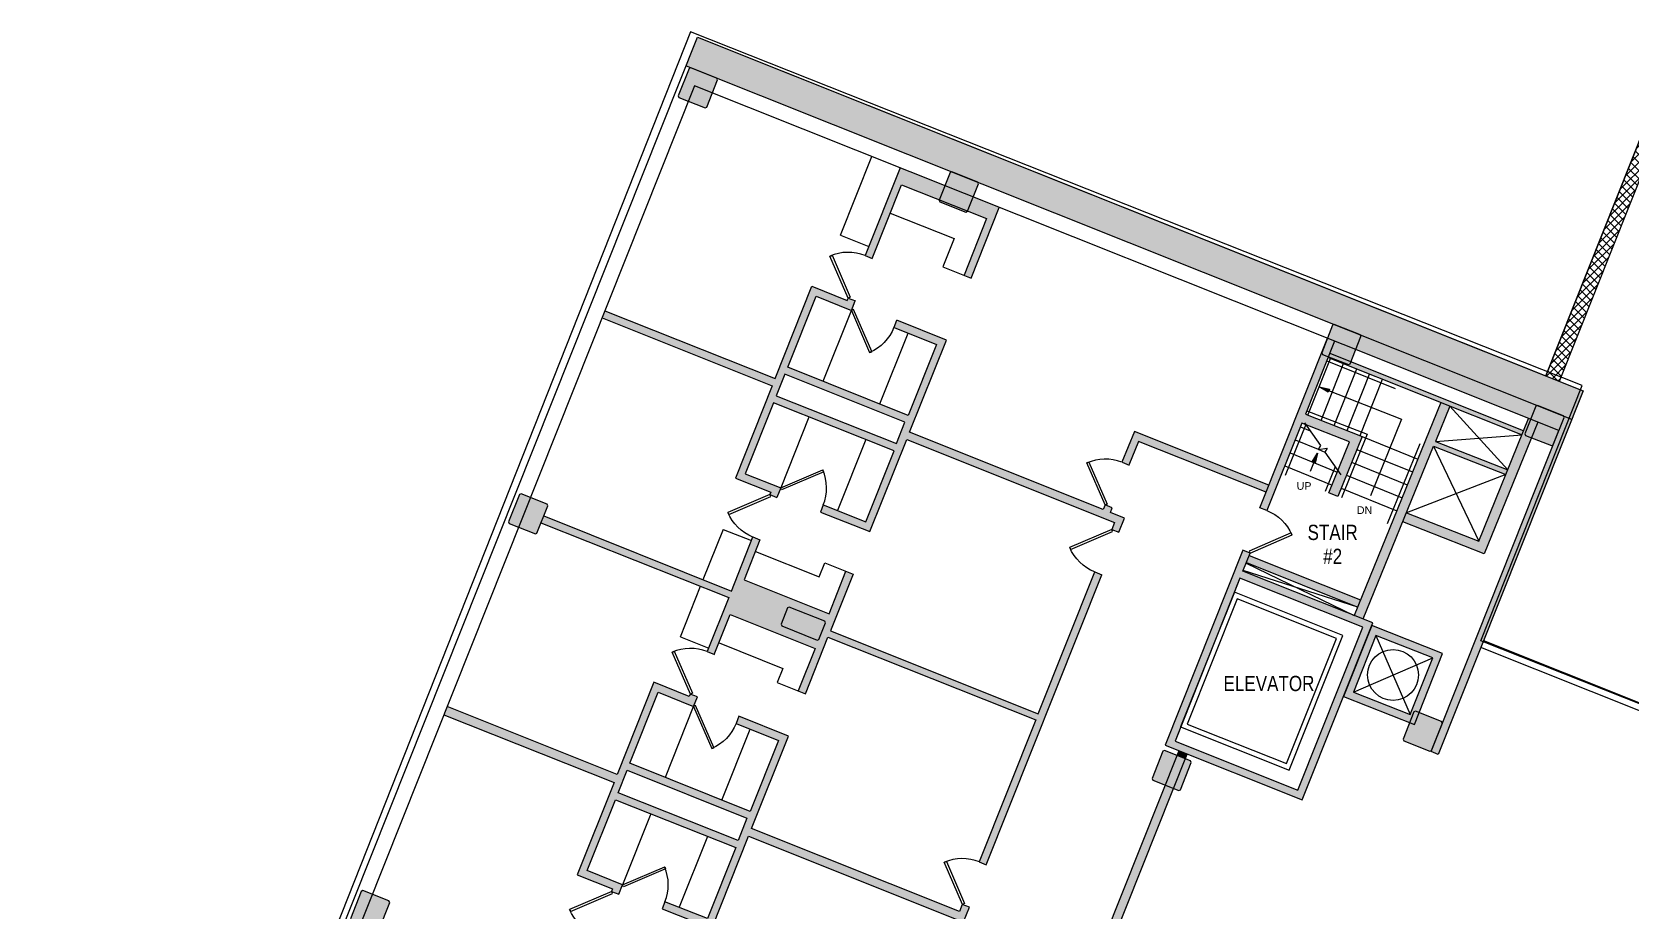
# Model space of a CAD drawing. Header units: inches. Extents: x -13 to 4331, y -638 to 2885.
# Drawn here: x 618 to 1876, y 2195 to 2885 of the extents above; entities that cross this region are included whole.
import ezdxf

# ---------------------------------------------------------------- set-up
doc = ezdxf.new("R2010")
doc.units = ezdxf.units.IN
doc.header["$MEASUREMENT"] = 0
doc.linetypes.add('Demolished', pattern=[0.1875, 0.125, -0.0625])
for name, color, linetype, lineweight in [('A-CASE', 7, 'Continuous', 9), ('A-DETL-THIN', 151, 'Continuous', 9), ('A-DOOR', 31, 'Demolished', 9), ('A-ELEV', 7, 'Continuous', 9), ('A-FLOR-LEVL', 7, 'Continuous', 9), ('A-FLOR-STRS', 7, 'Continuous', 9), ('A-WALL', 113, 'Continuous', 13), ('A-WALL-PATT', 111, 'Continuous', 13), ('A-WALL-PRHT', 7, 'Continuous', 9), ('Chevy Chase Pavilion_3rd Floor Base_dwg', 8, 'Continuous', 9), ('M-HVAC', 7, 'Continuous', 9), ('NIC', 7, 'Continuous', 9), ('S-COLS', 52, 'Continuous', 13), ('TEXT', 7, 'Continuous', 9)]:
    doc.layers.add(name, color=color, linetype=linetype, lineweight=lineweight)
doc.styles.add('Arial', font='arial.ttf', dxfattribs={"height": 6})
doc.styles.add('Arial_1', font='arial.ttf', dxfattribs={"width": 0.8, "height": 12})

# ---------------------------------------------------------------- blocks, each defined once
blk = doc.blocks.new('Chevy Chase Pavilion_3rd Floor Base_dwg__U3-5518006-FIRST FLOOR DEMOLITION')
at = {"layer": 'A-DOOR', "color": 7, "linetype": 'Continuous', "flags": 128}
blk.add_lwpolyline([(0, 0), (25.5, 25.5), (26.1, 24.8), (26.7, 24.2), (1.2, -1.2)], close=True, dxfattribs=at)
at = {"layer": 'A-DOOR', "color": 7, "linetype": 'Continuous'}
blk.add_arc((0, 0), 36, 0, 45, dxfattribs=at)
blk = doc.blocks.new('Chevy Chase Pavilion_3rd Floor Base_dwg__U3-5518005-FIRST FLOOR DEMOLITION')
at = {"layer": 'A-DOOR', "color": 7, "linetype": 'Continuous', "flags": 128}
blk.add_lwpolyline([(0, 0), (25.5, 25.5), (26.1, 24.8), (26.7, 24.2), (1.2, -1.2)], close=True, dxfattribs=at)
at = {"layer": 'A-DOOR', "color": 7, "linetype": 'Continuous'}
blk.add_arc((0, 0), 36, 0, 45, dxfattribs=at)
blk = doc.blocks.new('Chevy Chase Pavilion_3rd Floor Base_dwg_cut-5518010-FIRST FLOOR DEMOLITION')
at = {"layer": 'A-FLOR-STRS', "flags": 128}
blk.add_lwpolyline([(-1, 0), (-0.125, 0), (-0.0625, -0.125), (0.0625, 0.125), (0.125, 0), (1, 0)], dxfattribs=at)
blk = doc.blocks.new('Chevy Chase Pavilion_3rd Floor Base_dwg-5020009-FIRST FLOOR DEMOLITION')
at = {"layer": 'A-FLOR-LEVL'}
blk.add_hatch(color=256, dxfattribs=at).paths.add_polyline_path([(1638.2, 2602.3), (1631.2, 2606.4), (1639.2, 2604.7)], flags=0)
at = {"layer": 'A-FLOR-STRS'}
blk.add_hatch(color=256, dxfattribs=at).paths.add_polyline_path([(1628, 2546.4), (1625.5, 2547.4), (1629.7, 2554.3)], flags=0)
at = {"layer": 'A-WALL-PATT', "lineweight": 9}
for points in [[(1829.7, 2581), (1838.7, 2603.4), (1142, 2881.3), (1133, 2858.8), (1149.2, 2852.4), (1157.2, 2849.2), (1157.2, 2849.2), (1359.6, 2768.5), (1362.5, 2767.3), (1362.5, 2767.3), (1644.4, 2654.9), (1663.5, 2647.3), (1663.5, 2647.2), (1804.2, 2591.2), (1823.2, 2583.6), (1823.3, 2583.5), (1827.7, 2581.8)], [(1147.9, 2825.8), (1149.2, 2826.4), (1157.7, 2847.9), (1157.2, 2849.2), (1136.7, 2857.3), (1135.4, 2856.8), (1126.9, 2835.2), (1127.4, 2833.9), (1146.5, 2826.4)], [(1279.4, 2707.5), (1302.5, 2765.4), (1332.2, 2753.5), (1336.7, 2764.7), (1301.4, 2778.7), (1273.8, 2709.7), (1279.2, 2707.6)], [(1353.2, 2743.9), (1354.5, 2744.5), (1363, 2766), (1362.5, 2767.3), (1342, 2775.4), (1340.7, 2774.9), (1332.2, 2753.3), (1332.7, 2752), (1351.8, 2744.5)], [(1357.3, 2692), (1379.4, 2747.6), (1359, 2755.8), (1354.5, 2744.6), (1369.4, 2738.7), (1351.7, 2694.2)], [(1654.2, 2623.9), (1655.5, 2624.5), (1664, 2646), (1663.5, 2647.3), (1643, 2655.4), (1641.7, 2654.9), (1633.2, 2633.3), (1633.7, 2632), (1652.8, 2624.5)], [(1797.4, 2580.9), (1801.5, 2591.2), (1802.7, 2591.7), (1663.5, 2647.2), (1664, 2646), (1660, 2635.7), (1797.3, 2581)], [(1589.9, 2509.2), (1617.5, 2577.9), (1654.9, 2563.2), (1638.7, 2523.1), (1645.8, 2520.3), (1664.9, 2567.5), (1620.3, 2584.9), (1638.3, 2630.2), (1633.7, 2632), (1633.2, 2633.4), (1584.3, 2511.4)], [(1790.6, 2568.7), (1792, 2571.9), (1656.1, 2626.1), (1655.5, 2624.5), (1654.2, 2623.9), (1638.3, 2630.2), (1638.1, 2629.6), (1788.4, 2569.6)], [(1665.8, 2423.9), (1721.1, 2559.9), (1778, 2537.6), (1779.5, 2541.3), (1722.6, 2563.6), (1733.9, 2591.3), (1726.8, 2594.2), (1658.7, 2426.7), (1665.4, 2424)], [(1813.9, 2560.2), (1815.2, 2560.8), (1823.8, 2582.3), (1823.2, 2583.6), (1802.7, 2591.7), (1801.5, 2591.2), (1792.9, 2569.6), (1793.5, 2568.3), (1812.6, 2560.8)], [(1760.9, 2475.2), (1798.1, 2566.5), (1793.5, 2568.3), (1792.9, 2569.6), (1797.4, 2580.9), (1795.9, 2581.5), (1756.6, 2485.1), (1699.8, 2507.3), (1696.9, 2500.3), (1758.4, 2476.2)], [(1724.6, 2317.4), (1829.7, 2581), (1823.3, 2583.5), (1823.8, 2582.3), (1814.8, 2559.8), (1719.1, 2319.6), (1719.4, 2319.4)], [(1589.2, 2523.6), (1591.4, 2529.1), (1485.7, 2571.3), (1475.9, 2547.1), (1481.4, 2544.9), (1489, 2563.5), (1584.3, 2525.5)], [(1014.4, 2490.9), (1015.7, 2491.4), (1024.2, 2513), (1023.7, 2514.3), (1003.2, 2522.4), (1001.9, 2521.8), (993.4, 2500.3), (993.9, 2499), (1013, 2491.4)], [(1661.4, 2433.3), (1663.7, 2438.9), (1576, 2473.8), (1573.8, 2468.2), (1658.7, 2434.4)], [(1236.2, 2407.3), (1237.5, 2407.9), (1242.7, 2420.9), (1242.1, 2422.2), (1214.2, 2433.3), (1212.9, 2432.7), (1207.8, 2419.7), (1208.3, 2418.4), (1235.8, 2407.5)], [(1718.1, 2320), (1719.4, 2320.5), (1728, 2342.1), (1727.4, 2343.4), (1707, 2351.5), (1705.7, 2350.9), (1697.1, 2329.4), (1697.7, 2328.1), (1716.7, 2320.5)], [(1520.6, 2289), (1521.9, 2289.6), (1530.5, 2311.1), (1529.9, 2312.4), (1509.4, 2320.5), (1508.1, 2320), (1499.6, 2298.4), (1500.2, 2297.1), (1519.7, 2289.4)], [(1525.9, 2314), (1527.3, 2317.6), (1520.7, 2320.3), (1519.2, 2316.7), (1521.9, 2315.6)], [(1459.4, 2147.4), (1516.5, 2290.6), (1509.9, 2293.3), (1452.8, 2150), (1455.4, 2148.9)], [(889.9, 2178.8), (891.2, 2179.3), (899.8, 2200.9), (899.2, 2202.2), (878.7, 2210.3), (877.4, 2209.7), (868.9, 2188.2), (869.5, 2186.9), (888.5, 2179.3)]]:
    blk.add_hatch(color=7, dxfattribs=at).paths.add_polyline_path(points, flags=0)
h = blk.add_hatch(color=7, dxfattribs=at)
h.paths.add_polyline_path([(1473.5, 2492.1), (1477.9, 2503.2), (1466.8, 2507.7), (1468.2, 2511.4), (1462.7, 2513.6), (1461.2, 2509.9), (1308.9, 2570.7), (1337.8, 2643.1), (1298.8, 2658.8), (1296.6, 2653.2), (1330, 2639.8), (1307.7, 2584), (1213, 2622), (1235.3, 2677.7), (1263.1, 2666.5), (1266.1, 2674), (1260.5, 2676.3), (1259.8, 2674.3), (1231.9, 2685.5), (1203, 2612.9), (1069.1, 2666.3), (1066.9, 2660.7), (1200.8, 2607.3), (1171.8, 2534.7), (1199.7, 2523.7), (1198.9, 2521.7), (1204.5, 2519.5), (1207.5, 2527), (1179.6, 2538.1), (1201.8, 2593.8), (1296.6, 2556.2), (1274.4, 2500.4), (1240.9, 2513.6), (1238.7, 2508), (1277.7, 2492.6), (1306.6, 2565.1), (1470.1, 2499.9), (1467.9, 2494.3), (1470.1, 2493.4)], flags=0)
h.paths.add_polyline_path([(1298.5, 2561.9), (1204, 2599.4), (1210.8, 2616.4), (1305.2, 2578.6), (1299.8, 2565.1)], flags=0)
h = blk.add_hatch(color=7, dxfattribs=at)
h.paths.add_polyline_path([(1369.2, 2230.7), (1460.1, 2458.7), (1454.6, 2460.9), (1410, 2349.3), (1246.6, 2414.7), (1264.4, 2459.2), (1258.8, 2461.4), (1245.5, 2428), (1178.6, 2454.7), (1191, 2486.2), (1185.4, 2488.4), (1168.7, 2445.9), (1021.1, 2505), (1018.8, 2499.4), (1166.6, 2440.7), (1149.6, 2398.3), (1155.2, 2396.1), (1167.8, 2427.4), (1234.6, 2400.7), (1221.3, 2367.3), (1226.9, 2365.1), (1244.6, 2409.6), (1408.2, 2344.6), (1363.7, 2233)], flags=0)
h.paths.add_polyline_path([(1236.2, 2407.3), (1208.3, 2418.4), (1207.8, 2419.7), (1212.9, 2432.7), (1214.2, 2433.3), (1242.1, 2422.2), (1242.7, 2420.9), (1237.5, 2407.9)], flags=0)
h = blk.add_hatch(color=7, dxfattribs=at)
h.paths.add_polyline_path([(1617.7, 2281.6), (1673.2, 2420.9), (1571.1, 2461.6), (1576.7, 2475.7), (1571.1, 2477.9), (1509.9, 2324.6), (1614.3, 2282.9)], flags=0)
h.paths.add_polyline_path([(1614.3, 2289.4), (1517.7, 2327.9), (1568.8, 2456.1), (1665.4, 2417.6), (1617.7, 2297.8)], flags=0)
h = blk.add_hatch(color=7, dxfattribs=at)
h.paths.add_polyline_path([(1702.3, 2342.4), (1705.7, 2350.9), (1707, 2351.5), (1709.8, 2350.4), (1728.2, 2396.7), (1672.4, 2418.8), (1650.3, 2363), (1697.1, 2344.5)], flags=0)
h.paths.add_polyline_path([(1702.7, 2348.7), (1658.1, 2366.4), (1675.8, 2411), (1720.4, 2393.3), (1703.1, 2349.8)], flags=0)
h = blk.add_hatch(color=7, dxfattribs=at)
h.paths.add_polyline_path([(1349, 2180), (1355.9, 2197.3), (1350.3, 2199.5), (1348.1, 2194), (1184.6, 2259.2), (1213.5, 2331.7), (1174.6, 2347.4), (1172.4, 2341.8), (1205.7, 2328.3), (1183.5, 2272.6), (1088.8, 2310.6), (1111, 2366.3), (1138.9, 2355.1), (1141.9, 2362.6), (1136.3, 2364.9), (1135.5, 2362.9), (1107.7, 2374.1), (1078.7, 2301.5), (945, 2354.9), (942.4, 2348.6), (1076.3, 2295.2), (1047.3, 2222.6), (1075.2, 2211.6), (1074.4, 2209.6), (1080, 2207.4), (1083, 2214.9), (1055.1, 2226), (1077.4, 2281.7), (1172.2, 2244.1), (1149.9, 2188.3), (1116.4, 2201.5), (1114.2, 2195.9), (1153.3, 2180.5), (1182.2, 2253), (1345.6, 2187.8), (1343.5, 2182.2), (1348.1, 2180.4)], flags=0)
h.paths.add_polyline_path([(1174, 2249.8), (1079.5, 2287.3), (1086.6, 2305), (1180.9, 2267.2), (1175.3, 2253)], flags=0)
at = {"layer": 'A-WALL-PRHT'}
h = blk.add_hatch(dxfattribs=at)
h.set_pattern_fill('FP_1', color=256, style=0, pattern_type=2)
h.set_pattern_definition([(45, (1809.372, -637.787), (-3.1819805, 3.1819805), []), (135, (1809.372, -637.787), (-3.1819805, -3.1819805), [])])
h.paths.add_polyline_path([(4259.5, -637.8), (4259.6, -637.8), (4259.6, -637.6), (4259.6, -637.7)], flags=0)
h.paths.add_polyline_path([(4259.5, -637.8), (4259.5, 1931.2), (4259.6, 1931.3), (1910.5, 2868.6), (1809.4, 2615.1), (1820.1, 2610.8), (1916.9, 2853.6), (4248.1, 1923.5), (4248.1, -626.2), (4079.1, -626.2), (4079.1, -637.8), (4259.5, -637.8)], flags=0)
h.paths.add_polyline_path([(4259.6, 1931.2), (4259.6, 1931.3), (4259.6, 1931.3), (4259.6, 1931.2)], flags=0)
at = {"layer": 'A-CASE'}
for p, q in [((1254.4, 2725.6), (1279.1, 2787.6)), ((1254.5, 2725.6), (1276.8, 2716.7)), ((1240.9, 2610.8), (1263.1, 2666.6)), ((1285.5, 2593), (1307.7, 2648.7)), ((1229.7, 2582.7), (1207.5, 2527)), ((1274.3, 2565), (1252.1, 2509.3)), ((1162.2, 2494.4), (1146.3, 2454.7)), ((1162.3, 2494.3), (1184.6, 2485.5)), ((1128.5, 2410), (1144.3, 2449.7)), ((1128.6, 2410), (1150.9, 2401)), ((1116.7, 2299.4), (1138.9, 2355.2)), ((1161.2, 2281.5), (1183.4, 2337.3)), ((1105.2, 2270.6), (1083, 2214.9)), ((1149.9, 2252.9), (1127.6, 2197.2))]:
    blk.add_line(p, q, dxfattribs=at)
at = {"layer": 'A-CASE', "flags": 128}
for points in [[(1293.6, 2743.1), (1343.8, 2723.1), (1335, 2700.9), (1357.3, 2692)], [(1187.5, 2477), (1237.7, 2457), (1242.1, 2468.1), (1264.4, 2459.2)], [(1158.9, 2405.1), (1209, 2385.1), (1204.6, 2374), (1226.9, 2365.1)]]:
    blk.add_lwpolyline(points, dxfattribs=at)
at = {"layer": 'A-ELEV', "flags": 128}
for points in [[(1522.1, 2339), (1607.6, 2305), (1649.8, 2410.9), (1564.5, 2444.9)], [(1527.3, 2341.3), (1605.4, 2310.2), (1644.6, 2408.6), (1566.7, 2439.7)]]:
    blk.add_lwpolyline(points, close=True, dxfattribs=at)
at = {"layer": 'A-FLOR-LEVL'}
for p, q in [((1638.2, 2602.3), (1631.2, 2606.4)), ((1631.2, 2606.4), (1639.2, 2604.7)), ((1639.2, 2604.7), (1638.2, 2602.3))]:
    blk.add_line(p, q, dxfattribs=at)
at = {"layer": 'A-FLOR-LEVL', "flags": 128}
blk.add_lwpolyline([(1631.2, 2606.4), (1695.9, 2580.9), (1671.5, 2520.8)], dxfattribs=at)
blk.add_lwpolyline([(1665.4, 2417.6), (1568.8, 2456.1), (1517.7, 2327.9), (1614.3, 2289.4)], close=True, dxfattribs=at)
at = {"layer": 'A-FLOR-STRS'}
for p, q in [((1622.3, 2584.1), (1640.1, 2628.7)), ((1632.6, 2580.1), (1650.3, 2624.7)), ((1637, 2626.8), (1691, 2605.2)), ((1642.8, 2576.1), (1660.6, 2620.6)), ((1653.1, 2572.1), (1670.8, 2616.5)), ((1663.3, 2568.1), (1681, 2612.4)), ((1620.5, 2576.8), (1604.4, 2536.8)), ((1616.3, 2575), (1623.9, 2571.9)), ((1664.9, 2567.5), (1708.7, 2549.7)), ((1608.2, 2554.5), (1645.3, 2539.4)), ((1612.2, 2564.7), (1630.4, 2557.4)), ((1629.7, 2554.3), (1623.9, 2539.8)), ((1625.5, 2547.4), (1629.7, 2554.3)), ((1629.7, 2554.3), (1628, 2546.4)), ((1630.7, 2557.2), (1635.6, 2555.2)), ((1660.7, 2557.3), (1704.6, 2539.5)), ((1684.8, 2498.9), (1710.5, 2561.9)), ((1604.1, 2544.3), (1641.2, 2529.2)), ((1628, 2546.4), (1625.5, 2547.4)), ((1643.6, 2543.5), (1635.9, 2524.2)), ((1656.6, 2547.1), (1700.4, 2529.3)), ((1652.5, 2536.9), (1696.3, 2519.1)), ((1648.4, 2526.7), (1692.1, 2508.9))]:
    blk.add_line(p, q, dxfattribs=at)
at = {"layer": 'A-FLOR-STRS', "flags": 128}
blk.add_lwpolyline([(1621.4, 2587.7), (1668.8, 2569.2), (1648.6, 2519.1)], dxfattribs=at)
at = {"layer": 'A-WALL', "color": 7, "lineweight": 9}
for p, q in [((1133, 2858.8), (1829.7, 2581)), ((1357.3, 2692), (1379.4, 2747.6)), ((1260.6, 2676.2), (1266.2, 2674)), ((1263.1, 2666.5), (1266.1, 2674)), ((1296.6, 2653.3), (1298.8, 2658.9)), ((1638.1, 2629.6), (1790.7, 2568.7)), ((1639.4, 2632.8), (1792, 2571.9)), ((1726.8, 2594.2), (1658.7, 2426.7)), ((1733.9, 2591.3), (1722.6, 2563.6)), ((1722.6, 2563.6), (1779.5, 2541.3)), ((1476, 2547.1), (1481.5, 2544.9)), ((1199, 2521.7), (1204.5, 2519.5)), ((1207.5, 2527), (1204.5, 2519.5)), ((1240.9, 2513.6), (1238.7, 2508)), ((1467.9, 2494.3), (1473.5, 2492.1)), ((1185.5, 2488.4), (1191, 2486.1)), ((1573.8, 2468.2), (1661.5, 2433.3)), ((1576, 2473.8), (1663.7, 2438.9)), ((1454.6, 2460.9), (1460.2, 2458.7)), ((1149.7, 2398.3), (1155.3, 2396))]:
    blk.add_line(p, q, dxfattribs=at)
at = {"layer": 'A-WALL', "color": 7, "lineweight": 9, "flags": 128}
for points in [[(-13.4, -15.7), (1142, 2881.3), (1838.7, 2603.4), (1724.6, 2317.4), (1719.1, 2319.6), (1819.7, 2572), (1139.7, 2843.2), (0.1, -14.3)], [(1301.4, 2778.7), (1273.8, 2709.7), (1279.4, 2707.5), (1302.5, 2765.4), (1369.4, 2738.7), (1351.7, 2694.2)], [(1069.1, 2666.3), (1203, 2612.9), (1231.9, 2685.5), (1259.8, 2674.3), (1260.5, 2676.3)], [(1296.6, 2653.2), (1330, 2639.8), (1307.7, 2584), (1213, 2622), (1235.3, 2677.7), (1263.1, 2666.5)], [(1066.9, 2660.7), (1200.8, 2607.3), (1171.8, 2534.7), (1199.7, 2523.7), (1198.9, 2521.7)], [(1473.5, 2492.1), (1477.9, 2503.2), (1466.8, 2507.7), (1468.2, 2511.4), (1462.7, 2513.6), (1461.2, 2509.9), (1308.9, 2570.7), (1337.8, 2643.1), (1298.8, 2658.8)], [(1589.9, 2509.2), (1584.3, 2511.4), (1637.6, 2644.6)], [(1643.2, 2642.4), (1620.3, 2584.9), (1664.9, 2567.5), (1645.8, 2520.3), (1638.7, 2523.1), (1654.9, 2563.2), (1617.5, 2577.9), (1589.9, 2509.2)], [(1240.9, 2513.6), (1274.4, 2500.4), (1296.6, 2556.2), (1201.8, 2593.8), (1179.6, 2538.1), (1207.5, 2527)], [(1760.4, 2407.1), (2015.4, 2305.4), (2131.6, 2596.6), (4079.1, 1819.9), (4079.1, -637.8), (3438.2, -637.8), (3430.1, -625.7), (4073.1, -625.7), (4073.1, 1559.6)], [(1803, 2578.7), (1760.9, 2475.2), (1696.9, 2500.3)], [(1699.8, 2507.3), (1756.6, 2485.1), (1795.9, 2581.5)], [(2816.9, 2316.9), (2134.9, 2588.8), (2018.7, 2297.6), (1758.2, 2401.5)], [(1238.7, 2508), (1277.7, 2492.6), (1306.6, 2565.1), (1470.1, 2499.9), (1467.9, 2494.3)], [(1591.6, 2529.1), (1485.7, 2571.3), (1475.9, 2547.1)], [(1589.3, 2523.5), (1489, 2563.5), (1481.4, 2544.9)], [(1665.8, 2423.9), (1721.1, 2559.9), (1778, 2537.6)], [(1021.1, 2505), (1168.7, 2445.9), (1185.4, 2488.4)], [(1018.8, 2499.4), (1166.6, 2440.7), (1149.6, 2398.3)], [(1191, 2486.2), (1178.6, 2454.7), (1245.5, 2428), (1258.8, 2461.4)], [(1226.9, 2365.1), (1244.6, 2409.6), (1408.2, 2344.6), (1363.7, 2233), (1369.2, 2230.7), (1460.1, 2458.7)], [(1264.4, 2459.2), (1246.6, 2414.7), (1410, 2349.3), (1454.6, 2460.9)], [(1531.8, 2363.3), (1517.7, 2327.9), (1614.3, 2289.4), (1665.4, 2417.6), (1568.8, 2456.1), (1557.3, 2427.3)], [(1155.2, 2396.1), (1167.8, 2427.4), (1234.6, 2400.7), (1221.3, 2367.3)], [(942.4, 2348.6), (1076.3, 2295.2), (1047.3, 2222.6), (1075.2, 2211.6), (1074.4, 2209.6), (1080, 2207.4), (1083, 2214.9), (1055.1, 2226), (1077.4, 2281.7), (1172.2, 2244.1), (1149.9, 2188.3), (1116.4, 2201.5), (1114.2, 2195.9), (1153.3, 2180.5), (1182.2, 2253), (1345.6, 2187.8)], [(1349, 2180), (1355.9, 2197.3), (1350.3, 2199.5), (1348.1, 2194), (1184.6, 2259.2), (1213.5, 2331.7), (1174.6, 2347.4), (1172.4, 2341.8), (1205.7, 2328.3), (1183.5, 2272.6), (1088.8, 2310.6), (1111, 2366.3), (1138.9, 2355.1), (1141.9, 2362.6), (1136.3, 2364.9), (1135.5, 2362.9), (1107.7, 2374.1), (1078.7, 2301.5), (944.9, 2355)], [(1520.7, 2320.3), (1223.4, 1574.6), (1230, 1572), (1527.3, 2317.6)]]:
    blk.add_lwpolyline(points, dxfattribs=at)
for points in [[(1298.5, 2561.9), (1305.2, 2578.6), (1210.8, 2616.4), (1204, 2599.4)], [(1571.1, 2461.6), (1576.7, 2475.7), (1571.1, 2477.9), (1509.9, 2324.6), (1617.7, 2281.6), (1673.2, 2420.9)], [(1650.3, 2363), (1706.1, 2340.9), (1728.2, 2396.7), (1672.4, 2418.8)], [(1658.1, 2366.4), (1702.7, 2348.7), (1720.4, 2393.3), (1675.8, 2411)], [(1174, 2249.8), (1079.5, 2287.3), (1086.6, 2305), (1180.9, 2267.2)]]:
    blk.add_lwpolyline(points, close=True, dxfattribs=at)
at = {"layer": 'A-WALL-PRHT', "flags": 128}
for points in [[(4079.1, -637.8), (4259.6, -637.8), (4259.6, 1931.3), (1910.5, 2868.6), (1809.4, 2615.1)], [(1820.1, 2610.8), (1916.9, 2853.6), (4248.1, 1923.5), (4248.1, -626.2), (4079.1, -626.2)]]:
    blk.add_lwpolyline(points, dxfattribs=at)
at = {"layer": 'M-HVAC'}
for p, q in [((1733.9, 2591.3), (1779.5, 2541.3)), ((1722.6, 2563.6), (1790.7, 2568.7)), ((1721.1, 2559.9), (1756.6, 2485.1)), ((1778, 2537.6), (1699.8, 2507.3)), ((1573.6, 2467.8), (1658.7, 2426.7)), ((1661.5, 2433.3), (1571.3, 2462)), ((1675.8, 2411), (1702.7, 2348.7)), ((1658.1, 2366.4), (1720.4, 2393.3))]:
    blk.add_line(p, q, dxfattribs=at)
blk.add_circle((1689.2, 2379.9), 20, dxfattribs=at)
at = {"layer": 'NIC', "flags": 128}
blk.add_lwpolyline([(408.3, -637.8), (-13.4, -15.7), (1142, 2881.3), (1809.4, 2615.1), (1910.5, 2868.6), (4259.6, 1931.3), (4259.6, -637.8)], close=True, dxfattribs=at)
at = {"layer": 'S-COLS', "color": 7, "lineweight": 9, "flags": 128}
for points in [[(1126.9, 2835.2), (1127.4, 2833.9), (1147.9, 2825.8), (1149.2, 2826.4), (1157.7, 2847.9), (1157.2, 2849.2), (1136.7, 2857.3), (1135.4, 2856.8)], [(1332.2, 2753.3), (1332.7, 2752), (1353.2, 2743.9), (1354.5, 2744.5), (1363, 2766), (1362.5, 2767.3), (1342, 2775.4), (1340.7, 2774.9)], [(1633.2, 2633.3), (1633.7, 2632), (1654.2, 2623.9), (1655.5, 2624.5), (1664, 2646), (1663.5, 2647.3), (1643, 2655.4), (1641.7, 2654.9)], [(1792.9, 2569.6), (1793.5, 2568.3), (1813.9, 2560.2), (1815.2, 2560.8), (1823.8, 2582.3), (1823.2, 2583.6), (1802.8, 2591.7), (1801.5, 2591.2)], [(993.4, 2500.3), (993.9, 2499), (1014.4, 2490.9), (1015.7, 2491.4), (1024.2, 2513), (1023.7, 2514.3), (1003.2, 2522.4), (1001.9, 2521.8)], [(1236.2, 2407.3), (1237.5, 2407.9), (1242.7, 2420.9), (1242.1, 2422.2), (1214.2, 2433.3), (1212.9, 2432.7), (1207.8, 2419.7), (1208.3, 2418.4)], [(1697.1, 2329.4), (1697.7, 2328.1), (1718.1, 2320), (1719.4, 2320.5), (1728, 2342.1), (1727.4, 2343.4), (1707, 2351.5), (1705.7, 2350.9)], [(1499.6, 2298.4), (1500.2, 2297.1), (1520.6, 2289), (1521.9, 2289.6), (1530.5, 2311.1), (1529.9, 2312.4), (1509.4, 2320.5), (1508.1, 2320)], [(868.9, 2188.2), (869.5, 2186.9), (889.9, 2178.8), (891.2, 2179.3), (899.8, 2200.9), (899.2, 2202.2), (878.7, 2210.3), (877.4, 2209.7)]]:
    blk.add_lwpolyline(points, close=True, dxfattribs=at)
for p, rotation in [((1260.6, 2676.2), 68.5257963831819), ((1462.7, 2513.6), 68.510369143939), ((1207.5, 2527), 338.0928456416497), ((1136.4, 2364.8), 68.5257963831819), ((1083, 2214.9), 338.0928456416497), ((1350.4, 2199.5), 68.23615688476745)]:
    blk.add_blockref('Chevy Chase Pavilion_3rd Floor Base_dwg__U3-5518006-FIRST FLOOR DEMOLITION', p, dxfattribs=dict(rotation=rotation))
at = {"extrusion": (0, 0, -1), "zscale": -1}
for p, rotation in [((-1263.1, 2666.5), 201.6025338591353), ((-1199, 2521.7), 292.0354846006674), ((-1467.9, 2494.3), 291.8572630143519), ((-1576.7, 2475.7), 111.4896308560613), ((-1138.9, 2355.1), 201.6025338591353), ((-1074.5, 2209.6), 292.0354846006674)]:
    blk.add_blockref('Chevy Chase Pavilion_3rd Floor Base_dwg__U3-5518005-FIRST FLOOR DEMOLITION', p, dxfattribs=dict(at, rotation=rotation))
at = {"xscale": 24.99999999999999, "yscale": 24.99999999999999, "zscale": 24.99999999999999, "rotation": 304.7079996284916}
blk.add_blockref('Chevy Chase Pavilion_3rd Floor Base_dwg_cut-5518010-FIRST FLOOR DEMOLITION', (1633.8, 2557.7), dxfattribs=at)
at = {"layer": 'A-FLOR-STRS', "char_height": 6, "attachment_point": 2, "line_spacing_factor": 0.941778, "style": 'Arial'}
for s, insert, width in [('UP', (1619.2, 2531.5), 13.884), ('DN', (1666.8, 2512.5), 14.398)]:
    blk.add_mtext(s, dxfattribs=dict(at, insert=insert, width=width))
at = {"layer": 'TEXT', "char_height": 12, "attachment_point": 2, "line_spacing_factor": 0.941778, "style": 'Arial_1'}
for s, insert, width in [('STAIR\\P#2', (1641.7, 2498), 45.544), ('ELEVATOR', (1591.6, 2379.2), 84.623)]:
    blk.add_mtext(s, dxfattribs=dict(at, insert=insert, width=width))

msp = doc.modelspace()

# ---------------------------------------------------------------- linework, layer by layer
at = {"layer": 'A-DETL-THIN'}
for p, q in [((1136.6, 2885.5), (-13.2, -15.9)), ((1837.9, 2607.6), (1136.6, 2885.5)), ((1758.4, 2406.7), (1837.9, 2607.6)), ((2015.3, 2304.9), (1758.4, 2406.7))]:
    msp.add_line(p, q, dxfattribs=at)

# ---------------------------------------------------------------- block references
at = {"layer": 'Chevy Chase Pavilion_3rd Floor Base_dwg', "color": 7}
msp.add_blockref('Chevy Chase Pavilion_3rd Floor Base_dwg-5020009-FIRST FLOOR DEMOLITION', (0, 0), dxfattribs=at)

doc.saveas('drawing.dxf')
